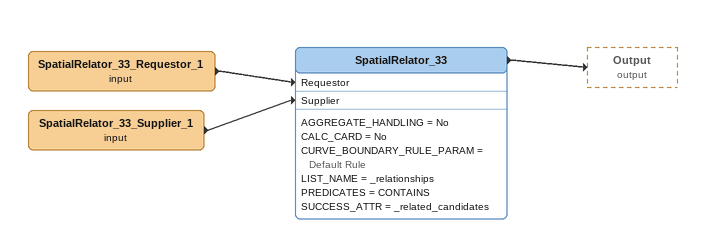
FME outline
SpatialRelator_33_Requestor_1 (input)
    -> SpatialRelator_33 [Requestor]
SpatialRelator_33_Supplier_1 (input)
    -> SpatialRelator_33 [Supplier]
SpatialRelator_33
    AGGREGATE_HANDLING = No
    CALC_CARD = No
    CURVE_BOUNDARY_RULE_PARAM = Default Rule
    LIST_NAME = _relationships
    PREDICATES = CONTAINS
    SUCCESS_ATTR = _related_candidates
    -> Output (output)
